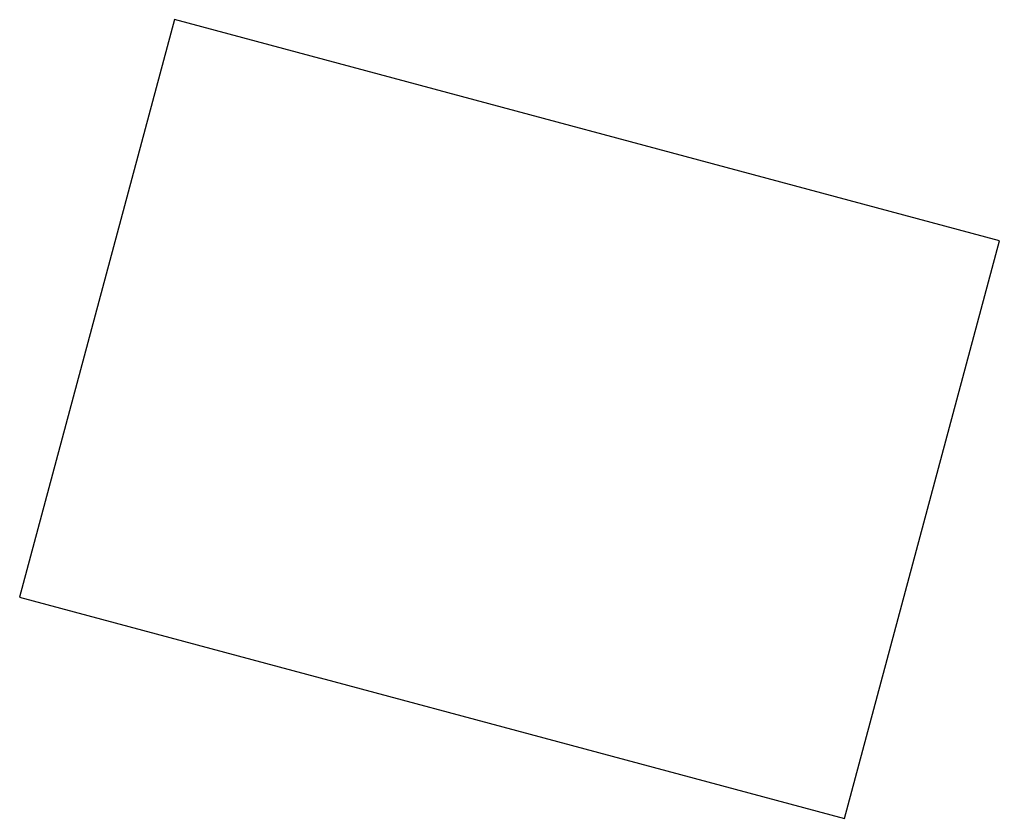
# Model space of a CAD drawing. Header units: millimetres. Extents: x -8.6 to 20.1, y 4.4 to 27.7.
import ezdxf

# ---------------------------------------------------------------- set-up
doc = ezdxf.new("R2010")
doc.units = ezdxf.units.MM

msp = doc.modelspace()

# ---------------------------------------------------------------- linework, layer by layer
for p, q in [((-4.057, 27.745), (-8.587, 10.842)), ((20.091, 21.275), (-4.057, 27.745)), ((15.562, 4.371), (20.091, 21.275)), ((-8.587, 10.842), (15.562, 4.371))]:
    msp.add_line(p, q)

doc.saveas('drawing.dxf')
